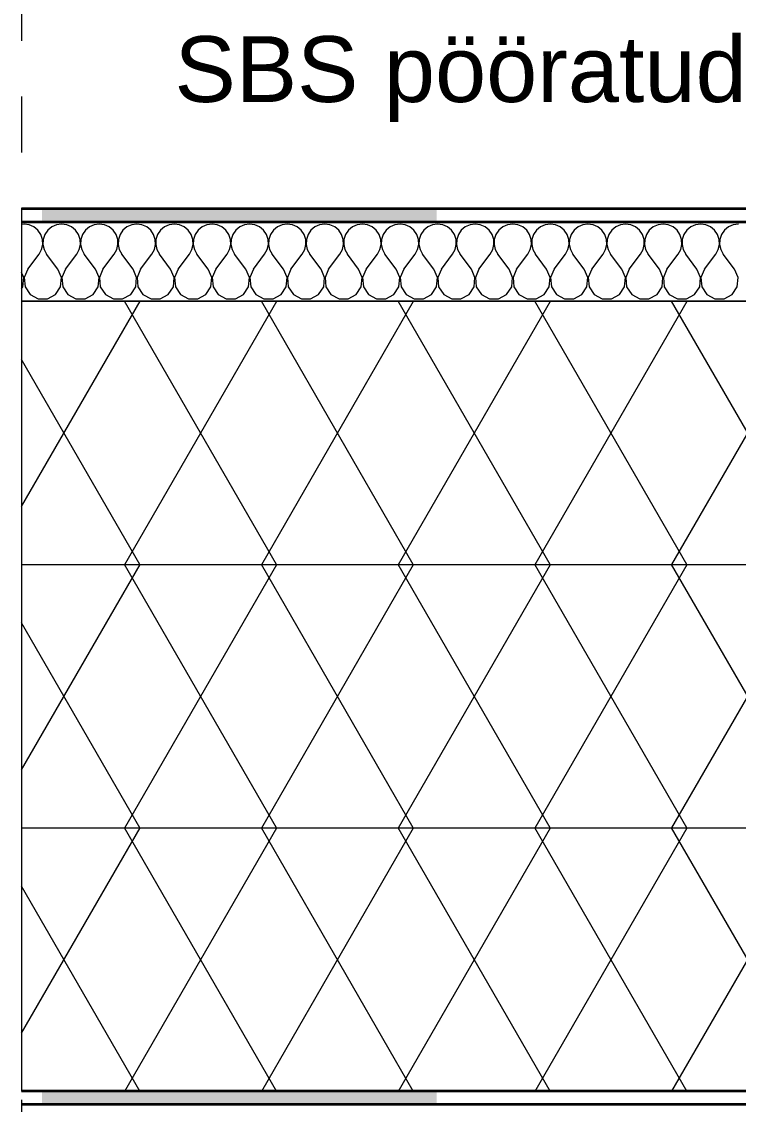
# Model space of a CAD drawing. Header units: millimetres. Extents: x 1192 to 3556, y 2820 to 4064.
# Drawn here: x 1192.5 to 1464.8, y 3300 to 3711.1 of the extents above; entities that cross this region are included whole.
import ezdxf

# ---------------------------------------------------------------- set-up
doc = ezdxf.new("R2010")
doc.units = ezdxf.units.MM
doc.header["$MEASUREMENT"] = 0
doc.linetypes.add('Dashed', pattern=[42.333333, 21.166667, -21.166667])
doc.linetypes.add('Wipeout_Contour', pattern=[1000, 0, -1000])
for name, color, linetype, lineweight in [('0_Pen_No__1', 7, 'Continuous', 13), ('New_0_Pen_No__2', 8, 'Continuous', 15), ('New_Shell - Roof_Pen_No__1', 7, 'Continuous', 13), ('New_Shell - Roof_Pen_No__21', 7, 'Continuous', 35), ('Structural - Bearing_Pen_No__1', 7, 'Continuous', 13)]:
    doc.layers.add(name, color=color, linetype=linetype, lineweight=lineweight)
doc.layers.add('New_Shell - Roof', color=7, linetype='Continuous')
doc.layers.add('Structural - Bearing', color=7, linetype='Continuous')
doc.styles.add('GENERATED_STYLE_1', font='')
doc.styles.get('GENERATED_STYLE_1').set_extended_font_data('Arial')
doc.dimstyles.new('GENERATED_STYLE__4', dxfattribs={"dimtxt": 0.18, "dimasz": 18.24, "dimexe": 0.18, "dimexo": 0.0625, "dimgap": 0, "dimtad": 0, "dimtih": 1, "dimtoh": 1, "dimdec": 4, "dimzin": 0, "dimdsep": 46, "dimcen": 0.09, "dimadec": 0, "dimazin": 0, "dimtfac": 1, "dimtdec": 4, "dimtmove": 0, "dimatfit": 3, "dimldrblk": 'ARROWHEAD_5', "dimfxl": 0, "dimtolj": 1, "dimtzin": 0, "dimarcsym": 0})

# ---------------------------------------------------------------- blocks, each defined once
blk = doc.blocks.new('*X1')
at = {"layer": 'New_Shell - Roof_Pen_No__1', "color": 7, "linetype": 'Continuous', "lineweight": 13}
for p, q in [((1193.39, 3634.29), (1192.48, 3634.16)), ((1195.34, 3634.01), (1193.39, 3634.29)), ((1197.15, 3633.22), (1195.34, 3634.01)), ((1198.66, 3631.96), (1197.15, 3633.22)), ((1199.78, 3630.34), (1198.66, 3631.96)), ((1202.4, 3631.96), (1201.29, 3630.34)), ((1203.92, 3633.22), (1202.4, 3631.96)), ((1205.72, 3634.01), (1203.92, 3633.22)), ((1207.68, 3634.29), (1205.72, 3634.01)), ((1209.63, 3634.01), (1207.68, 3634.29)), ((1211.43, 3633.22), (1209.63, 3634.01)), ((1212.95, 3631.96), (1211.43, 3633.22)), ((1214.06, 3630.34), (1212.95, 3631.96)), ((1216.69, 3631.96), (1215.57, 3630.34)), ((1218.21, 3633.22), (1216.69, 3631.96)), ((1220.01, 3634.01), (1218.21, 3633.22)), ((1221.96, 3634.29), (1220.01, 3634.01)), ((1223.91, 3634.01), (1221.96, 3634.29)), ((1225.72, 3633.22), (1223.91, 3634.01)), ((1227.23, 3631.96), (1225.72, 3633.22)), ((1228.35, 3630.34), (1227.23, 3631.96)), ((1230.97, 3631.96), (1229.86, 3630.34)), ((1232.49, 3633.22), (1230.97, 3631.96)), ((1234.3, 3634.01), (1232.49, 3633.22)), ((1236.25, 3634.29), (1234.3, 3634.01)), ((1238.2, 3634.01), (1236.25, 3634.29)), ((1240, 3633.22), (1238.2, 3634.01)), ((1241.52, 3631.96), (1240, 3633.22)), ((1242.64, 3630.34), (1241.52, 3631.96)), ((1245.26, 3631.96), (1244.14, 3630.34)), ((1246.78, 3633.22), (1245.26, 3631.96)), ((1248.58, 3634.01), (1246.78, 3633.22)), ((1250.53, 3634.29), (1248.58, 3634.01)), ((1252.49, 3634.01), (1250.53, 3634.29)), ((1254.29, 3633.22), (1252.49, 3634.01)), ((1255.81, 3631.96), (1254.29, 3633.22)), ((1256.92, 3630.34), (1255.81, 3631.96)), ((1259.55, 3631.96), (1258.43, 3630.34)), ((1261.06, 3633.22), (1259.55, 3631.96)), ((1262.87, 3634.01), (1261.06, 3633.22)), ((1264.82, 3634.29), (1262.87, 3634.01)), ((1266.77, 3634.01), (1264.82, 3634.29)), ((1268.57, 3633.22), (1266.77, 3634.01)), ((1270.09, 3631.96), (1268.57, 3633.22)), ((1271.21, 3630.34), (1270.09, 3631.96)), ((1273.83, 3631.96), (1272.72, 3630.34)), ((1275.35, 3633.22), (1273.83, 3631.96)), ((1277.15, 3634.01), (1275.35, 3633.22)), ((1279.1, 3634.29), (1277.15, 3634.01)), ((1281.06, 3634.01), (1279.1, 3634.29)), ((1282.86, 3633.22), (1281.06, 3634.01)), ((1284.38, 3631.96), (1282.86, 3633.22)), ((1285.49, 3630.34), (1284.38, 3631.96)), ((1288.12, 3631.96), (1287, 3630.34)), ((1289.64, 3633.22), (1288.12, 3631.96)), ((1291.44, 3634.01), (1289.64, 3633.22)), ((1293.39, 3634.29), (1291.44, 3634.01)), ((1295.34, 3634.01), (1293.39, 3634.29)), ((1297.15, 3633.22), (1295.34, 3634.01)), ((1298.66, 3631.96), (1297.15, 3633.22)), ((1299.78, 3630.34), (1298.66, 3631.96)), ((1302.4, 3631.96), (1301.29, 3630.34)), ((1303.92, 3633.22), (1302.4, 3631.96)), ((1305.72, 3634.01), (1303.92, 3633.22)), ((1307.68, 3634.29), (1305.72, 3634.01)), ((1309.63, 3634.01), (1307.68, 3634.29)), ((1311.43, 3633.22), (1309.63, 3634.01)), ((1312.95, 3631.96), (1311.43, 3633.22)), ((1314.06, 3630.34), (1312.95, 3631.96)), ((1316.69, 3631.96), (1315.57, 3630.34)), ((1318.21, 3633.22), (1316.69, 3631.96)), ((1320.01, 3634.01), (1318.21, 3633.22)), ((1321.96, 3634.29), (1320.01, 3634.01)), ((1323.91, 3634.01), (1321.96, 3634.29)), ((1325.72, 3633.22), (1323.91, 3634.01)), ((1327.23, 3631.96), (1325.72, 3633.22)), ((1328.35, 3630.34), (1327.23, 3631.96)), ((1330.97, 3631.96), (1329.86, 3630.34)), ((1332.49, 3633.22), (1330.97, 3631.96)), ((1334.3, 3634.01), (1332.49, 3633.22)), ((1336.25, 3634.29), (1334.3, 3634.01)), ((1338.2, 3634.01), (1336.25, 3634.29)), ((1340, 3633.22), (1338.2, 3634.01)), ((1341.52, 3631.96), (1340, 3633.22)), ((1342.64, 3630.34), (1341.52, 3631.96)), ((1345.26, 3631.96), (1344.14, 3630.34)), ((1346.78, 3633.22), (1345.26, 3631.96)), ((1348.58, 3634.01), (1346.78, 3633.22)), ((1350.53, 3634.29), (1348.58, 3634.01)), ((1352.49, 3634.01), (1350.53, 3634.29)), ((1354.29, 3633.22), (1352.49, 3634.01)), ((1355.81, 3631.96), (1354.29, 3633.22)), ((1356.92, 3630.34), (1355.81, 3631.96)), ((1359.55, 3631.96), (1358.43, 3630.34)), ((1361.06, 3633.22), (1359.55, 3631.96)), ((1362.87, 3634.01), (1361.06, 3633.22)), ((1364.82, 3634.29), (1362.87, 3634.01)), ((1366.77, 3634.01), (1364.82, 3634.29)), ((1368.57, 3633.22), (1366.77, 3634.01)), ((1370.09, 3631.96), (1368.57, 3633.22)), ((1371.21, 3630.34), (1370.09, 3631.96)), ((1373.83, 3631.96), (1372.72, 3630.34)), ((1375.35, 3633.22), (1373.83, 3631.96)), ((1377.15, 3634.01), (1375.35, 3633.22)), ((1379.1, 3634.29), (1377.15, 3634.01)), ((1381.06, 3634.01), (1379.1, 3634.29)), ((1382.86, 3633.22), (1381.06, 3634.01)), ((1384.38, 3631.96), (1382.86, 3633.22)), ((1385.49, 3630.34), (1384.38, 3631.96)), ((1388.12, 3631.96), (1387, 3630.34)), ((1389.64, 3633.22), (1388.12, 3631.96)), ((1391.44, 3634.01), (1389.64, 3633.22)), ((1393.39, 3634.29), (1391.44, 3634.01)), ((1395.34, 3634.01), (1393.39, 3634.29)), ((1397.15, 3633.22), (1395.34, 3634.01)), ((1398.66, 3631.96), (1397.15, 3633.22)), ((1399.78, 3630.34), (1398.66, 3631.96)), ((1402.4, 3631.96), (1401.29, 3630.34)), ((1403.92, 3633.22), (1402.4, 3631.96)), ((1405.72, 3634.01), (1403.92, 3633.22)), ((1407.68, 3634.29), (1405.72, 3634.01)), ((1409.63, 3634.01), (1407.68, 3634.29)), ((1411.43, 3633.22), (1409.63, 3634.01)), ((1412.95, 3631.96), (1411.43, 3633.22)), ((1414.06, 3630.34), (1412.95, 3631.96)), ((1416.69, 3631.96), (1415.57, 3630.34)), ((1418.21, 3633.22), (1416.69, 3631.96)), ((1420.01, 3634.01), (1418.21, 3633.22)), ((1421.96, 3634.29), (1420.01, 3634.01)), ((1423.91, 3634.01), (1421.96, 3634.29)), ((1425.72, 3633.22), (1423.91, 3634.01)), ((1427.23, 3631.96), (1425.72, 3633.22)), ((1428.35, 3630.34), (1427.23, 3631.96)), ((1430.97, 3631.96), (1429.86, 3630.34)), ((1432.49, 3633.22), (1430.97, 3631.96)), ((1434.3, 3634.01), (1432.49, 3633.22)), ((1436.25, 3634.29), (1434.3, 3634.01)), ((1438.2, 3634.01), (1436.25, 3634.29)), ((1440, 3633.22), (1438.2, 3634.01)), ((1441.52, 3631.96), (1440, 3633.22)), ((1442.64, 3630.34), (1441.52, 3631.96)), ((1445.26, 3631.96), (1444.14, 3630.34)), ((1446.78, 3633.22), (1445.26, 3631.96)), ((1448.58, 3634.01), (1446.78, 3633.22)), ((1450.53, 3634.29), (1448.58, 3634.01)), ((1452.49, 3634.01), (1450.53, 3634.29)), ((1454.29, 3633.22), (1452.49, 3634.01)), ((1455.81, 3631.96), (1454.29, 3633.22)), ((1456.92, 3630.34), (1455.81, 3631.96)), ((1459.55, 3631.96), (1458.43, 3630.34)), ((1461.06, 3633.22), (1459.55, 3631.96)), ((1462.87, 3634.01), (1461.06, 3633.22)), ((1464.82, 3634.29), (1462.87, 3634.01)), ((1200.41, 3628.47), (1199.78, 3630.34)), ((1200.06, 3624.58), (1200.5, 3626.5)), ((1200.5, 3626.5), (1200.41, 3628.47)), ((1200.66, 3628.47), (1200.56, 3626.5)), ((1200.56, 3626.5), (1201.01, 3624.58)), ((1201.29, 3630.34), (1200.66, 3628.47)), ((1214.69, 3628.47), (1214.06, 3630.34)), ((1214.34, 3624.58), (1214.79, 3626.5)), ((1214.79, 3626.5), (1214.69, 3628.47)), ((1214.94, 3628.47), (1214.85, 3626.5)), ((1214.85, 3626.5), (1215.29, 3624.58)), ((1215.57, 3630.34), (1214.94, 3628.47)), ((1228.98, 3628.47), (1228.35, 3630.34)), ((1228.63, 3624.58), (1229.08, 3626.5)), ((1229.08, 3626.5), (1228.98, 3628.47)), ((1229.23, 3628.47), (1229.13, 3626.5)), ((1229.13, 3626.5), (1229.58, 3624.58)), ((1229.86, 3630.34), (1229.23, 3628.47)), ((1243.27, 3628.47), (1242.64, 3630.34)), ((1242.92, 3624.58), (1243.36, 3626.5)), ((1243.36, 3626.5), (1243.27, 3628.47)), ((1243.51, 3628.47), (1243.42, 3626.5)), ((1243.42, 3626.5), (1243.87, 3624.58)), ((1244.14, 3630.34), (1243.51, 3628.47)), ((1257.55, 3628.47), (1256.92, 3630.34)), ((1257.2, 3624.58), (1257.65, 3626.5)), ((1257.65, 3626.5), (1257.55, 3628.47)), ((1257.8, 3628.47), (1257.7, 3626.5)), ((1257.7, 3626.5), (1258.15, 3624.58)), ((1258.43, 3630.34), (1257.8, 3628.47)), ((1271.84, 3628.47), (1271.21, 3630.34)), ((1271.49, 3624.58), (1271.93, 3626.5)), ((1271.93, 3626.5), (1271.84, 3628.47)), ((1272.09, 3628.47), (1271.99, 3626.5)), ((1271.99, 3626.5), (1272.44, 3624.58)), ((1272.72, 3630.34), (1272.09, 3628.47)), ((1286.12, 3628.47), (1285.49, 3630.34)), ((1285.77, 3624.58), (1286.22, 3626.5)), ((1286.22, 3626.5), (1286.12, 3628.47)), ((1286.37, 3628.47), (1286.28, 3626.5)), ((1286.28, 3626.5), (1286.72, 3624.58)), ((1287, 3630.34), (1286.37, 3628.47)), ((1300.41, 3628.47), (1299.78, 3630.34)), ((1300.06, 3624.58), (1300.5, 3626.5)), ((1300.5, 3626.5), (1300.41, 3628.47)), ((1300.66, 3628.47), (1300.56, 3626.5)), ((1300.56, 3626.5), (1301.01, 3624.58)), ((1301.29, 3630.34), (1300.66, 3628.47)), ((1314.69, 3628.47), (1314.06, 3630.34)), ((1314.34, 3624.58), (1314.79, 3626.5)), ((1314.79, 3626.5), (1314.69, 3628.47)), ((1314.94, 3628.47), (1314.85, 3626.5)), ((1314.85, 3626.5), (1315.29, 3624.58)), ((1315.57, 3630.34), (1314.94, 3628.47)), ((1328.98, 3628.47), (1328.35, 3630.34)), ((1328.63, 3624.58), (1329.08, 3626.5)), ((1329.08, 3626.5), (1328.98, 3628.47)), ((1329.23, 3628.47), (1329.13, 3626.5)), ((1329.13, 3626.5), (1329.58, 3624.58)), ((1329.86, 3630.34), (1329.23, 3628.47)), ((1343.27, 3628.47), (1342.64, 3630.34)), ((1342.92, 3624.58), (1343.36, 3626.5)), ((1343.36, 3626.5), (1343.27, 3628.47)), ((1343.51, 3628.47), (1343.42, 3626.5)), ((1343.42, 3626.5), (1343.87, 3624.58)), ((1344.14, 3630.34), (1343.51, 3628.47)), ((1357.55, 3628.47), (1356.92, 3630.34)), ((1357.2, 3624.58), (1357.65, 3626.5)), ((1357.65, 3626.5), (1357.55, 3628.47)), ((1357.8, 3628.47), (1357.7, 3626.5)), ((1357.7, 3626.5), (1358.15, 3624.58)), ((1358.43, 3630.34), (1357.8, 3628.47)), ((1371.84, 3628.47), (1371.21, 3630.34)), ((1371.49, 3624.58), (1371.93, 3626.5)), ((1371.93, 3626.5), (1371.84, 3628.47)), ((1372.09, 3628.47), (1371.99, 3626.5)), ((1371.99, 3626.5), (1372.44, 3624.58)), ((1372.72, 3630.34), (1372.09, 3628.47)), ((1386.12, 3628.47), (1385.49, 3630.34)), ((1385.77, 3624.58), (1386.22, 3626.5)), ((1386.22, 3626.5), (1386.12, 3628.47)), ((1386.37, 3628.47), (1386.28, 3626.5)), ((1386.28, 3626.5), (1386.72, 3624.58)), ((1387, 3630.34), (1386.37, 3628.47)), ((1400.41, 3628.47), (1399.78, 3630.34)), ((1400.06, 3624.58), (1400.5, 3626.5)), ((1400.5, 3626.5), (1400.41, 3628.47)), ((1400.66, 3628.47), (1400.56, 3626.5)), ((1400.56, 3626.5), (1401.01, 3624.58)), ((1401.29, 3630.34), (1400.66, 3628.47)), ((1414.69, 3628.47), (1414.06, 3630.34)), ((1414.34, 3624.58), (1414.79, 3626.5)), ((1414.79, 3626.5), (1414.69, 3628.47)), ((1414.94, 3628.47), (1414.85, 3626.5)), ((1414.85, 3626.5), (1415.29, 3624.58)), ((1415.57, 3630.34), (1414.94, 3628.47)), ((1428.98, 3628.47), (1428.35, 3630.34)), ((1428.63, 3624.58), (1429.08, 3626.5)), ((1429.08, 3626.5), (1428.98, 3628.47)), ((1429.23, 3628.47), (1429.13, 3626.5)), ((1429.13, 3626.5), (1429.58, 3624.58)), ((1429.86, 3630.34), (1429.23, 3628.47)), ((1443.27, 3628.47), (1442.64, 3630.34)), ((1442.92, 3624.58), (1443.36, 3626.5)), ((1443.36, 3626.5), (1443.27, 3628.47)), ((1443.51, 3628.47), (1443.42, 3626.5)), ((1443.42, 3626.5), (1443.87, 3624.58)), ((1444.14, 3630.34), (1443.51, 3628.47)), ((1457.55, 3628.47), (1456.92, 3630.34)), ((1457.2, 3624.58), (1457.65, 3626.5)), ((1457.65, 3626.5), (1457.55, 3628.47)), ((1457.8, 3628.47), (1457.7, 3626.5)), ((1457.7, 3626.5), (1458.15, 3624.58)), ((1458.43, 3630.34), (1457.8, 3628.47)), ((1194.82, 3617.14), (1199.1, 3622.86)), ((1199.1, 3622.86), (1200.06, 3624.58)), ((1201.01, 3624.58), (1201.96, 3622.86)), ((1206.25, 3617.14), (1201.96, 3622.86)), ((1209.1, 3617.14), (1213.39, 3622.86)), ((1213.39, 3622.86), (1214.34, 3624.58)), ((1215.29, 3624.58), (1216.25, 3622.86)), ((1220.53, 3617.14), (1216.25, 3622.86)), ((1223.39, 3617.14), (1227.68, 3622.86)), ((1227.68, 3622.86), (1228.63, 3624.58)), ((1229.58, 3624.58), (1230.53, 3622.86)), ((1234.82, 3617.14), (1230.53, 3622.86)), ((1237.68, 3617.14), (1241.96, 3622.86)), ((1241.96, 3622.86), (1242.92, 3624.58)), ((1243.87, 3624.58), (1244.82, 3622.86)), ((1249.1, 3617.14), (1244.82, 3622.86)), ((1251.96, 3617.14), (1256.25, 3622.86)), ((1256.25, 3622.86), (1257.2, 3624.58)), ((1258.15, 3624.58), (1259.1, 3622.86)), ((1263.39, 3617.14), (1259.1, 3622.86)), ((1266.25, 3617.14), (1270.53, 3622.86)), ((1270.53, 3622.86), (1271.49, 3624.58)), ((1272.44, 3624.58), (1273.39, 3622.86)), ((1277.68, 3617.14), (1273.39, 3622.86)), ((1280.53, 3617.14), (1284.82, 3622.86)), ((1284.82, 3622.86), (1285.77, 3624.58)), ((1286.72, 3624.58), (1287.68, 3622.86)), ((1291.96, 3617.14), (1287.68, 3622.86)), ((1294.82, 3617.14), (1299.1, 3622.86)), ((1299.1, 3622.86), (1300.06, 3624.58)), ((1301.01, 3624.58), (1301.96, 3622.86)), ((1306.25, 3617.14), (1301.96, 3622.86)), ((1309.1, 3617.14), (1313.39, 3622.86)), ((1313.39, 3622.86), (1314.34, 3624.58)), ((1315.29, 3624.58), (1316.25, 3622.86)), ((1320.53, 3617.14), (1316.25, 3622.86)), ((1323.39, 3617.14), (1327.68, 3622.86)), ((1327.68, 3622.86), (1328.63, 3624.58)), ((1329.58, 3624.58), (1330.53, 3622.86)), ((1334.82, 3617.14), (1330.53, 3622.86)), ((1337.68, 3617.14), (1341.96, 3622.86)), ((1341.96, 3622.86), (1342.92, 3624.58)), ((1343.87, 3624.58), (1344.82, 3622.86)), ((1349.1, 3617.14), (1344.82, 3622.86)), ((1351.96, 3617.14), (1356.25, 3622.86)), ((1356.25, 3622.86), (1357.2, 3624.58)), ((1358.15, 3624.58), (1359.1, 3622.86)), ((1363.39, 3617.14), (1359.1, 3622.86)), ((1366.25, 3617.14), (1370.53, 3622.86)), ((1370.53, 3622.86), (1371.49, 3624.58)), ((1372.44, 3624.58), (1373.39, 3622.86)), ((1377.68, 3617.14), (1373.39, 3622.86)), ((1380.53, 3617.14), (1384.82, 3622.86)), ((1384.82, 3622.86), (1385.77, 3624.58)), ((1386.72, 3624.58), (1387.68, 3622.86)), ((1391.96, 3617.14), (1387.68, 3622.86)), ((1394.82, 3617.14), (1399.1, 3622.86)), ((1399.1, 3622.86), (1400.06, 3624.58)), ((1401.01, 3624.58), (1401.96, 3622.86)), ((1406.25, 3617.14), (1401.96, 3622.86)), ((1409.1, 3617.14), (1413.39, 3622.86)), ((1413.39, 3622.86), (1414.34, 3624.58)), ((1415.29, 3624.58), (1416.25, 3622.86)), ((1420.53, 3617.14), (1416.25, 3622.86)), ((1423.39, 3617.14), (1427.68, 3622.86)), ((1427.68, 3622.86), (1428.63, 3624.58)), ((1429.58, 3624.58), (1430.53, 3622.86)), ((1434.82, 3617.14), (1430.53, 3622.86)), ((1437.68, 3617.14), (1441.96, 3622.86)), ((1441.96, 3622.86), (1442.92, 3624.58)), ((1443.87, 3624.58), (1444.82, 3622.86)), ((1449.1, 3617.14), (1444.82, 3622.86)), ((1451.96, 3617.14), (1456.25, 3622.86)), ((1456.25, 3622.86), (1457.2, 3624.58)), ((1458.15, 3624.58), (1459.1, 3622.86)), ((1463.39, 3617.14), (1459.1, 3622.86)), ((1193.31, 3613.93), (1192.48, 3615.92)), ((1192.98, 3610.47), (1193.31, 3613.93)), ((1194.82, 3617.14), (1193.47, 3613.93)), ((1193.47, 3613.93), (1193.8, 3610.47)), ((1207.59, 3613.93), (1206.25, 3617.14)), ((1207.27, 3610.47), (1207.59, 3613.93)), ((1209.1, 3617.14), (1207.76, 3613.93)), ((1207.76, 3613.93), (1208.09, 3610.47)), ((1221.88, 3613.93), (1220.53, 3617.14)), ((1221.55, 3610.47), (1221.88, 3613.93)), ((1223.39, 3617.14), (1222.04, 3613.93)), ((1222.04, 3613.93), (1222.37, 3610.47)), ((1236.17, 3613.93), (1234.82, 3617.14)), ((1235.84, 3610.47), (1236.17, 3613.93)), ((1237.68, 3617.14), (1236.33, 3613.93)), ((1236.33, 3613.93), (1236.66, 3610.47)), ((1250.45, 3613.93), (1249.1, 3617.14)), ((1250.12, 3610.47), (1250.45, 3613.93)), ((1251.96, 3617.14), (1250.62, 3613.93)), ((1250.62, 3613.93), (1250.94, 3610.47)), ((1264.74, 3613.93), (1263.39, 3617.14)), ((1264.41, 3610.47), (1264.74, 3613.93)), ((1266.25, 3617.14), (1264.9, 3613.93)), ((1264.9, 3613.93), (1265.23, 3610.47)), ((1279.02, 3613.93), (1277.68, 3617.14)), ((1278.69, 3610.47), (1279.02, 3613.93)), ((1280.53, 3617.14), (1279.19, 3613.93)), ((1279.19, 3613.93), (1279.52, 3610.47)), ((1293.31, 3613.93), (1291.96, 3617.14)), ((1292.98, 3610.47), (1293.31, 3613.93)), ((1294.82, 3617.14), (1293.47, 3613.93)), ((1293.47, 3613.93), (1293.8, 3610.47)), ((1307.59, 3613.93), (1306.25, 3617.14)), ((1307.27, 3610.47), (1307.59, 3613.93)), ((1309.1, 3617.14), (1307.76, 3613.93)), ((1307.76, 3613.93), (1308.09, 3610.47)), ((1321.88, 3613.93), (1320.53, 3617.14)), ((1321.55, 3610.47), (1321.88, 3613.93)), ((1323.39, 3617.14), (1322.04, 3613.93)), ((1322.04, 3613.93), (1322.37, 3610.47)), ((1336.17, 3613.93), (1334.82, 3617.14)), ((1335.84, 3610.47), (1336.17, 3613.93)), ((1337.68, 3617.14), (1336.33, 3613.93)), ((1336.33, 3613.93), (1336.66, 3610.47)), ((1350.45, 3613.93), (1349.1, 3617.14)), ((1350.12, 3610.47), (1350.45, 3613.93)), ((1351.96, 3617.14), (1350.62, 3613.93)), ((1350.62, 3613.93), (1350.94, 3610.47)), ((1364.74, 3613.93), (1363.39, 3617.14)), ((1364.41, 3610.47), (1364.74, 3613.93)), ((1366.25, 3617.14), (1364.9, 3613.93)), ((1364.9, 3613.93), (1365.23, 3610.47)), ((1379.02, 3613.93), (1377.68, 3617.14)), ((1378.69, 3610.47), (1379.02, 3613.93)), ((1380.53, 3617.14), (1379.19, 3613.93)), ((1379.19, 3613.93), (1379.52, 3610.47)), ((1393.31, 3613.93), (1391.96, 3617.14)), ((1392.98, 3610.47), (1393.31, 3613.93)), ((1394.82, 3617.14), (1393.47, 3613.93)), ((1393.47, 3613.93), (1393.8, 3610.47)), ((1407.59, 3613.93), (1406.25, 3617.14)), ((1407.27, 3610.47), (1407.59, 3613.93)), ((1409.1, 3617.14), (1407.76, 3613.93)), ((1407.76, 3613.93), (1408.09, 3610.47)), ((1421.88, 3613.93), (1420.53, 3617.14)), ((1421.55, 3610.47), (1421.88, 3613.93)), ((1423.39, 3617.14), (1422.04, 3613.93)), ((1422.04, 3613.93), (1422.37, 3610.47)), ((1436.17, 3613.93), (1434.82, 3617.14)), ((1435.84, 3610.47), (1436.17, 3613.93)), ((1437.68, 3617.14), (1436.33, 3613.93)), ((1436.33, 3613.93), (1436.66, 3610.47)), ((1450.45, 3613.93), (1449.1, 3617.14)), ((1450.12, 3610.47), (1450.45, 3613.93)), ((1451.96, 3617.14), (1450.62, 3613.93)), ((1450.62, 3613.93), (1450.94, 3610.47)), ((1464.74, 3613.93), (1463.39, 3617.14)), ((1464.41, 3610.47), (1464.74, 3613.93)), ((1192.48, 3609.71), (1192.98, 3610.47)), ((1193.8, 3610.47), (1195.73, 3607.57)), ((1205.34, 3607.57), (1207.27, 3610.47)), ((1208.09, 3610.47), (1210.01, 3607.57)), ((1219.63, 3607.57), (1221.55, 3610.47)), ((1222.37, 3610.47), (1224.3, 3607.57)), ((1233.91, 3607.57), (1235.84, 3610.47)), ((1236.66, 3610.47), (1238.58, 3607.57)), ((1248.2, 3607.57), (1250.12, 3610.47)), ((1250.94, 3610.47), (1252.87, 3607.57)), ((1262.48, 3607.57), (1264.41, 3610.47)), ((1265.23, 3610.47), (1267.16, 3607.57)), ((1276.77, 3607.57), (1278.69, 3610.47)), ((1279.52, 3610.47), (1281.44, 3607.57)), ((1291.05, 3607.57), (1292.98, 3610.47)), ((1293.8, 3610.47), (1295.73, 3607.57)), ((1305.34, 3607.57), (1307.27, 3610.47)), ((1308.09, 3610.47), (1310.01, 3607.57)), ((1319.63, 3607.57), (1321.55, 3610.47)), ((1322.37, 3610.47), (1324.3, 3607.57)), ((1333.91, 3607.57), (1335.84, 3610.47)), ((1336.66, 3610.47), (1338.58, 3607.57)), ((1348.2, 3607.57), (1350.12, 3610.47)), ((1350.94, 3610.47), (1352.87, 3607.57)), ((1362.48, 3607.57), (1364.41, 3610.47)), ((1365.23, 3610.47), (1367.16, 3607.57)), ((1376.77, 3607.57), (1378.69, 3610.47)), ((1379.52, 3610.47), (1381.44, 3607.57)), ((1391.05, 3607.57), (1392.98, 3610.47)), ((1393.8, 3610.47), (1395.73, 3607.57)), ((1405.34, 3607.57), (1407.27, 3610.47)), ((1408.09, 3610.47), (1410.01, 3607.57)), ((1419.63, 3607.57), (1421.55, 3610.47)), ((1422.37, 3610.47), (1424.3, 3607.57)), ((1433.91, 3607.57), (1435.84, 3610.47)), ((1436.66, 3610.47), (1438.58, 3607.57)), ((1448.2, 3607.57), (1450.12, 3610.47)), ((1450.94, 3610.47), (1452.87, 3607.57)), ((1462.48, 3607.57), (1464.41, 3610.47)), ((1195.73, 3607.57), (1198.79, 3605.93)), ((1198.79, 3605.93), (1202.27, 3605.93)), ((1202.27, 3605.93), (1205.34, 3607.57)), ((1210.01, 3607.57), (1213.08, 3605.93)), ((1213.08, 3605.93), (1216.56, 3605.93)), ((1216.56, 3605.93), (1219.63, 3607.57)), ((1224.3, 3607.57), (1227.36, 3605.93)), ((1227.36, 3605.93), (1230.84, 3605.93)), ((1230.84, 3605.93), (1233.91, 3607.57)), ((1238.58, 3607.57), (1241.65, 3605.93)), ((1241.65, 3605.93), (1245.13, 3605.93)), ((1245.13, 3605.93), (1248.2, 3607.57)), ((1252.87, 3607.57), (1255.94, 3605.93)), ((1255.94, 3605.93), (1259.42, 3605.93)), ((1259.42, 3605.93), (1262.48, 3607.57)), ((1267.16, 3607.57), (1270.22, 3605.93)), ((1270.22, 3605.93), (1273.7, 3605.93)), ((1273.7, 3605.93), (1276.77, 3607.57)), ((1281.44, 3607.57), (1284.51, 3605.93)), ((1284.51, 3605.93), (1287.99, 3605.93)), ((1287.99, 3605.93), (1291.05, 3607.57)), ((1295.73, 3607.57), (1298.79, 3605.93)), ((1298.79, 3605.93), (1302.27, 3605.93)), ((1302.27, 3605.93), (1305.34, 3607.57)), ((1310.01, 3607.57), (1313.08, 3605.93)), ((1313.08, 3605.93), (1316.56, 3605.93)), ((1316.56, 3605.93), (1319.63, 3607.57)), ((1324.3, 3607.57), (1327.36, 3605.93)), ((1327.36, 3605.93), (1330.84, 3605.93)), ((1330.84, 3605.93), (1333.91, 3607.57)), ((1338.58, 3607.57), (1341.65, 3605.93)), ((1341.65, 3605.93), (1345.13, 3605.93)), ((1345.13, 3605.93), (1348.2, 3607.57)), ((1352.87, 3607.57), (1355.94, 3605.93)), ((1355.94, 3605.93), (1359.42, 3605.93)), ((1359.42, 3605.93), (1362.48, 3607.57)), ((1367.16, 3607.57), (1370.22, 3605.93)), ((1370.22, 3605.93), (1373.7, 3605.93)), ((1373.7, 3605.93), (1376.77, 3607.57)), ((1381.44, 3607.57), (1384.51, 3605.93)), ((1384.51, 3605.93), (1387.99, 3605.93)), ((1387.99, 3605.93), (1391.05, 3607.57)), ((1395.73, 3607.57), (1398.79, 3605.93)), ((1398.79, 3605.93), (1402.27, 3605.93)), ((1402.27, 3605.93), (1405.34, 3607.57)), ((1410.01, 3607.57), (1413.08, 3605.93)), ((1413.08, 3605.93), (1416.56, 3605.93)), ((1416.56, 3605.93), (1419.63, 3607.57)), ((1424.3, 3607.57), (1427.36, 3605.93)), ((1427.36, 3605.93), (1430.84, 3605.93)), ((1430.84, 3605.93), (1433.91, 3607.57)), ((1438.58, 3607.57), (1441.65, 3605.93)), ((1441.65, 3605.93), (1445.13, 3605.93)), ((1445.13, 3605.93), (1448.2, 3607.57)), ((1452.87, 3607.57), (1455.94, 3605.93)), ((1455.94, 3605.93), (1459.42, 3605.93)), ((1459.42, 3605.93), (1462.48, 3607.57))]:
    blk.add_line(p, q, dxfattribs=at)
blk = doc.blocks.new('*X2')
at = {"layer": 'New_Shell - Roof', "linetype": 'Continuous', "lineweight": 0, "true_color": 0x000000}
blk.add_hatch(color=18, dxfattribs=at).paths.add_polyline_path([(1200.18, 3635), (1350.18, 3635), (1350.18, 3640), (1200.18, 3640)])
blk = doc.blocks.new('*X3')
at = {"layer": 'New_Shell - Roof', "linetype": 'Continuous', "lineweight": 0, "true_color": 0x000000}
for points in [[(1200.17, 3305), (1200.17, 3300.03), (1350.17, 3300.03), (1350.17, 3305)], [(1350.16, 3300.03), (1200.16, 3300.03), (1200.16, 3300), (1350.16, 3300)]]:
    blk.add_hatch(color=18, dxfattribs=at).paths.add_polyline_path(points)
blk = doc.blocks.new('ARROWHEAD_5')
at = {"linetype": 'Continuous', "lineweight": 0}
blk.add_hatch(color=0, dxfattribs=at).paths.add_polyline_path([(-1, 0.2679), (0, 0), (-1, -0.2679)])
at = {"color": 0, "linetype": 'Continuous', "lineweight": 0}
blk.add_line((0, 0), (-1, 0), dxfattribs=at)

msp = doc.modelspace()

# ---------------------------------------------------------------- linework, layer by layer
at = {"layer": 'New_Shell - Roof_Pen_No__21', "color": 7, "linetype": 'Continuous', "lineweight": 35}
for p, q in [((2243.9416, 3640), (1192.4772, 3640)), ((2268.7224, 3635), (1192.4772, 3635)), ((2268.7224, 3300), (1192.4772, 3300))]:
    msp.add_line(p, q, dxfattribs=at)

# ---------------------------------------------------------------- block references
at = {"layer": 'New_Shell - Roof_Pen_No__1', "color": 7, "linetype": 'Continuous', "lineweight": 13}
msp.add_blockref('*X2', (0, 0), dxfattribs=at)

# ---------------------------------------------------------------- texts
at = {"layer": 'New_0_Pen_No__2', "color": 8, "linetype": 'Continuous', "lineweight": 15, "insert": (1250.557, 3673.0806), "char_height": 25, "attachment_point": 7, "style": 'GENERATED_STYLE_1'}
msp.add_mtext('\\A1;{\\pql;\\fArial|b0|i0|c0|p34;SBS pööratud üles vineeri peale \\fArial|b0|i0|c0|p34;min. 300mm}', dxfattribs=at)

# ---------------------------------------------------------------- leaders
at = {"layer": 'New_0_Pen_No__2', "color": 8, "linetype": 'Continuous', "lineweight": 15, "annotation_type": 0, "has_hookline": 1, "hookline_direction": 1, "text_width": 622.55}
msp.add_leader([(2282.5127, 3647.1566), (2203.1679, 3720.9205), (1873.107, 3720.9205)], dimstyle='GENERATED_STYLE__4', dxfattribs=at)

# ---------------------------------------------------------------- wipeouts: each hides what was drawn before it
at = {"color": 254, "linetype": 'Wipeout_Contour', "lineweight": 0, "ltscale": 19275.430859}
msp.add_wipeout([(1192.4772, 3405), (1192.4772, 3305), (2241.3018, 3305), (2288.3729, 3352.0711), (2288.3729, 3405)], dxfattribs=at).dxf.layer = 'Structural - Bearing'

# ---------------------------------------------------------------- next in the draw order: hatches: boundary and pattern name
at = {"layer": 'Structural - Bearing_Pen_No__1', "linetype": 'Continuous', "lineweight": 13}
h = msp.add_hatch(dxfattribs=at)
h.set_pattern_fill('Batt_Insulation_0001', style=0, pattern_type=2)
h.set_pattern_definition([(60, (1312.477, 3804.864), (-38.9711, 22.5), []), (120, (1312.477, 3804.864), (38.9711, 22.5), [])])
h.paths.add_polyline_path([(1192.4772, 3405), (1192.4772, 3305), (2241.3018, 3305), (2288.3729, 3352.0711), (2288.3729, 3405)])

# ---------------------------------------------------------------- next in the draw order: linework, layer by layer
at = {"layer": 'New_Shell - Roof_Pen_No__21', "color": 7, "linetype": 'Continuous', "lineweight": 35}
msp.add_line((2248.3729, 3305), (1192.4772, 3305), dxfattribs=at)
at = {"layer": 'Structural - Bearing_Pen_No__1', "color": 7, "linetype": 'Continuous', "lineweight": 13, "flags": 128}
msp.add_lwpolyline([(1192.4772, 3405), (1192.4772, 3305), (2241.3018, 3305), (2288.3729, 3352.0711), (2288.3729, 3405)], close=True, dxfattribs=at)

# ---------------------------------------------------------------- next in the draw order: block references
at = {"layer": 'New_Shell - Roof_Pen_No__1', "color": 7, "linetype": 'Continuous', "lineweight": 13}
msp.add_blockref('*X3', (0, 0), dxfattribs=at)

# ---------------------------------------------------------------- next in the draw order: wipeouts: each hides what was drawn before it
at = {"color": 254, "linetype": 'Wipeout_Contour', "lineweight": 0, "ltscale": 15598.362438}
msp.add_wipeout([(1192.4772, 3405), (2288.3729, 3405), (2288.3729, 3504.9999), (1192.4772, 3504.9999)], dxfattribs=at).dxf.layer = 'Structural - Bearing'

# ---------------------------------------------------------------- next in the draw order: hatches: boundary and pattern name
at = {"layer": 'Structural - Bearing_Pen_No__1', "linetype": 'Continuous', "lineweight": 13}
h = msp.add_hatch(dxfattribs=at)
h.set_pattern_fill('Batt_Insulation_0001', style=0, pattern_type=2)
h.set_pattern_definition([(60, (1312.477, 3904.864), (-38.9711, 22.5), []), (120, (1312.477, 3904.864), (38.9711, 22.5), [])])
h.paths.add_polyline_path([(1192.4772, 3405), (2288.3729, 3405), (2288.3729, 3504.9999), (1192.4772, 3504.9999)])

# ---------------------------------------------------------------- next in the draw order: linework, layer by layer
at = {"layer": 'Structural - Bearing_Pen_No__1', "color": 7, "linetype": 'Continuous', "lineweight": 13, "flags": 128}
msp.add_lwpolyline([(1192.4772, 3405), (2288.3729, 3405), (2288.3729, 3504.9999), (1192.4772, 3504.9999)], close=True, dxfattribs=at)

# ---------------------------------------------------------------- next in the draw order: wipeouts: each hides what was drawn before it
at = {"color": 254, "linetype": 'Wipeout_Contour', "lineweight": 0, "ltscale": 15955.154509}
msp.add_wipeout([(1192.4772, 3504.9999), (2288.3729, 3504.9999), (2288.3729, 3604.9998), (1192.4772, 3604.9998)], dxfattribs=at).dxf.layer = 'Structural - Bearing'

# ---------------------------------------------------------------- next in the draw order: hatches: boundary and pattern name
at = {"layer": 'Structural - Bearing_Pen_No__1', "linetype": 'Continuous', "lineweight": 13}
h = msp.add_hatch(dxfattribs=at)
h.set_pattern_fill('Batt_Insulation_0001', style=0, pattern_type=2)
h.set_pattern_definition([(60, (1312.477, 4004.864), (-38.9711, 22.5), []), (120, (1312.477, 4004.864), (38.9711, 22.5), [])])
h.paths.add_polyline_path([(1192.4772, 3504.9999), (2288.3729, 3504.9999), (2288.3729, 3604.9998), (1192.4772, 3604.9998)])

# ---------------------------------------------------------------- next in the draw order: linework, layer by layer
at = {"layer": '0_Pen_No__1', "color": 7, "linetype": 'Dashed', "lineweight": 13}
msp.add_lwpolyline([(1192.4772, 2820), (3556.4393, 2820), (3556.4393, 4063.6715), (1192.4772, 4063.6715)], close=True, dxfattribs=at)
at = {"layer": 'New_Shell - Roof_Pen_No__1', "color": 7, "linetype": 'Continuous', "lineweight": 13, "flags": 128}
msp.add_lwpolyline([(2293.3729, 3635), (1192.4772, 3635), (1192.4772, 3605), (2293.3729, 3605)], close=True, dxfattribs=at)
at = {"layer": 'Structural - Bearing_Pen_No__1', "color": 7, "linetype": 'Continuous', "lineweight": 13, "flags": 128}
msp.add_lwpolyline([(1192.4772, 3504.9999), (2288.3729, 3504.9999), (2288.3729, 3604.9998), (1192.4772, 3604.9998)], close=True, dxfattribs=at)

# ---------------------------------------------------------------- next in the draw order: block references
at = {"layer": 'New_Shell - Roof_Pen_No__1', "color": 7, "linetype": 'Continuous', "lineweight": 13}
msp.add_blockref('*X1', (0, 0), dxfattribs=at)

# ---------------------------------------------------------------- next in the draw order: leaders
at = {"layer": 'New_0_Pen_No__2', "color": 8, "linetype": 'Continuous', "lineweight": 15, "annotation_type": 0, "has_hookline": 1, "hookline_direction": 1, "text_width": 696.325}
msp.add_leader([(2293.3729, 3479.7781), (2109.5653, 3673.0806), (1946.882, 3673.0806)], dimstyle='GENERATED_STYLE__4', dxfattribs=at)

doc.saveas('drawing.dxf')
